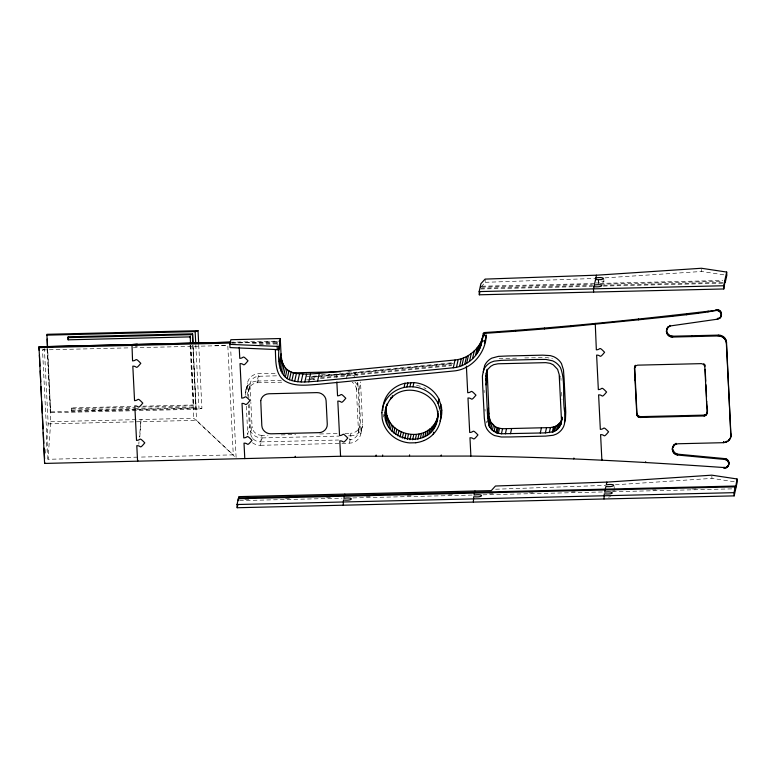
<?xml version="1.0" encoding="UTF-8"?>
<svg xmlns="http://www.w3.org/2000/svg" width="776" height="776" viewBox="0 0 776 776"><rect width="100%" height="100%" fill="white"/><g stroke="black" fill="none" stroke-linecap="round" stroke-linejoin="round"><path stroke-width="0.58" stroke-dasharray="3.88 2.91" d="M137.604 457.151L47.996 459.285L50.75 421.669L47.084 348.395M45.609 453.203L48.17 423.89L44.407 348.696M139.816 436.917L141.048 419.515L139.438 437.16M138.788 444.212L139.001 441.864M198.743 345.019L201.915 408.273L199.034 409.185L50.644 412.725L47.666 348.628M135.693 409.379L71.722 410.902L71.799 407.885L133.424 406.411M71.722 410.902L71.799 407.885M141.698 407.051L193.651 405.809L190.877 345.727M136.906 409.35L196.047 407.933L193.166 345.834M238.989 342.856L239.173 342.012M245.876 390.192L247.515 382.82M245.798 395.314L245.682 392.899L247.311 385.526A12.174 11.543 12.5 0 1 258.864 373.673L276.906 373.237M248.718 389.882L250.163 383.354M248.863 398.078L248.562 392.045L250.008 384.75A9.467 8.973 12.5 0 1 258.253 376.282L277.061 375.807M245.682 392.899A12.174 11.543 12.5 0 1 257.234 381.045L258.864 373.673M248.562 392.045L248.553 391.288A9.467 8.973 12.5 0 1 256.808 382.81L257.603 382.762L259.048 376.234M247.825 434.929A12.174 11.543 12.5 0 1 247.738 434.026L249.377 426.654L248.281 404.878M251.851 437.179A9.467 8.973 12.5 0 1 250.687 433.823L252.064 426.538L250.852 402.404M253.18 438.906A9.467 8.973 12.5 0 0 259.766 441.874L260.561 441.893L262.007 435.355L268.011 435.22M252.433 442.718A12.174 11.543 12.5 0 0 260.455 445.298L262.084 437.926A12.174 11.543 12.5 0 1 249.377 426.654M346.203 378.921L347.609 372.596M347.435 376.292L347.91 374.119L348.705 374.129A9.467 8.973 12.5 0 1 354.768 376.593M357.862 382.937L359.918 424.714A9.467 8.973 12.5 0 1 351.664 433.192L350.878 433.241L349.433 439.769L350.219 439.72A9.467 8.973 12.5 0 0 358.473 431.252L356.417 389.465L357.794 382.18M260.455 445.298L349.423 443.174A12.174 11.543 12.5 0 0 360.976 431.32L358.919 390.192L360.549 382.82A12.174 11.543 12.5 0 0 360.471 381.918M349.423 443.174L351.053 435.802A12.174 11.543 12.5 0 0 362.615 423.948L360.549 382.82M358.464 430.496L359.918 423.958M358.308 432.649L359.763 426.121M360.976 431.32L362.615 423.948M360.772 434.026L362.411 426.654M436.539 365.118L436.723 364.284M601.623 281.087C608.782 281.834 596.986 283.638 595.696 282.774M481.071 286.897L485.252 282.319L485.097 279.108M47.996 459.285L42.515 349.928L44.804 349.161M135.276 346.862L137.371 346.241M608.481 497.183L610.557 496.63M319.178 375.865L452.66 362.712M453.242 363.401L311.263 377.301L452.476 363.556M320.507 377.718L451.816 364.778M320.391 378.552L451.632 365.622M311.448 376.457L316.967 376.03M316.967 376.079L303.513 376.651M310.507 378.513L317.18 377.999M310.322 379.357L315.88 378.93M605.008 277.876L701.591 271.474L724.542 274.927M615.378 484.787L711.961 478.385L734.901 481.838M499.055 358.735L518.804 358.085M485.252 282.319L596.666 278.39M495.621 489.229L605.813 485.349M481.896 286.208L595.008 283.512M599.829 283.395L722.766 280.456M481.702 287.052L592.418 284.404M600.847 284.21L722.582 281.3M480.79 288.168L592.699 285.49M603.544 285.238L722.863 282.386M480.596 289.011L592.505 286.334M603.35 286.072L722.679 283.23M230.336 342.226L278.836 341.11M232.247 342.895L278.012 341.799M231.684 343.07L279.855 341.925M252.442 343.671L277.73 343.07M259.475 344.34L277.546 343.913M42.515 349.928L129.708 347.842M133.336 347.755L227.804 345.504L233.285 454.862L138.817 457.122M524.76 357.94L546.915 357.59L552.434 358.716M321.497 374.75L347.91 374.119M257.234 381.045L281.281 380.473M306.53 379.862L314.94 379.668M257.603 382.762L282.823 382.161M143.094 406.178L193.845 404.965M71.605 408.729L134.442 407.225M71.906 410.058L133.462 408.593M134.675 408.564L196.241 407.09M50.838 411.881L201.915 408.273M50.75 421.669L193.757 418.254L233.285 454.862M48.17 423.89L196.561 420.35L236.137 458.015L230.705 349.462M281.222 434.899L295.637 434.56M319.654 433.978L337.667 433.551M344.874 433.377L350.878 433.241M262.084 437.926L339.034 436.093M348.657 435.86L351.053 435.802M260.561 441.893L338.617 440.021M244.954 499.695L250.978 499.55M285.568 498.696L291.941 498.57M326.541 497.717L332.904 497.6M366.301 496.766L372.674 496.65M407.284 495.786L413.656 495.67M448.606 494.836L454.629 494.69M489.287 493.837L494.128 493.72M529.203 492.876L534.043 492.76M571.534 491.868L575.162 491.78M612.633 490.888L615.048 490.83M652.412 489.937L656.021 489.85M692.182 488.987L697.003 488.87M239.6 500.636L342.012 498.182M352.857 497.93L472.177 495.078M483.06 494.816L602.797 491.965M612.448 491.732L732.971 488.851M214.845 345.32L227.804 345.504M262.007 435.355L261.211 435.346A9.467 8.973 12.5 0 1 252.132 427.295L252.064 426.538M416.528 385.294L421.504 386.623M423.841 387.622L426.053 388.815M486.31 421.339L486.882 422.939M356.417 389.465L356.339 388.708A9.467 8.973 12.5 0 0 352.149 382.228M485 409.175L485.107 411.144M701.485 269.33L701.591 271.474M711.854 476.241L711.961 478.385M603.777 278.448L603.912 281.775M614.175 486.503L614.282 488.647M598.558 279.961L598.713 283.172M598.306 279.971L598.471 283.182M598.209 279.515L598.354 283.124M560.922 378.077L561.038 380.444M561.64 392.278L561.989 399.378M484.049 390.231L484.166 392.598M336.871 377.679L336.687 374.139L336.619 377.34M277.216 345.145L277.051 341.828L276.877 345.301M250.008 385.517L250.793 401.202M249.164 404.112L250.619 433.066M247.311 385.526L247.854 396.41M246.341 406.207L247.738 434.026M195.804 344.728L199.034 409.185M192.923 345.475L196.047 407.933M192.787 345.155L196.561 420.35M190.624 345.359L193.651 405.809M190.091 344.98L193.757 418.254M47.482 349.472L50.644 412.725M347.842 371.549A12.174 11.543 12.5 0 1 357.27 375.38M252.685 438.362A9.467 8.973 12.5 0 1 252.249 437.78M354.952 382.102A12.174 11.543 12.5 0 1 358.919 390.192M383.693 417.013A29.566 28.014 12.5 0 1 383.111 414.229"/><path stroke-width="1.16" d="M381.87 412.696L382.161 418.439A29.566 28.014 12.5 0 0 409.757 442.902L415.781 442.776M382.801 410.407L382.81 408.486A29.566 28.023 12.5 0 1 404.985 383.266L413.909 382.607L412.977 386.817A29.643 28.101 12.5 0 1 437.994 403.258L440.564 411.299L440.855 417.042A29.546 28.004 12.5 0 1 433.212 434.259M438.11 415.238C435.675 455.231 371.85 440.836 387.253 403.733M437.81 416.625C429.885 446.54 381.317 435.937 386.642 405.411M436.684 421.678C445.104 391.637 397.603 376.913 386.807 405.751M413.909 382.597A29.595 28.052 12.5 0 1 438.915 399.068L441.505 407.09L441.786 412.832A29.546 28.004 12.5 0 1 440.031 420.961M667.952 327.482L668.136 326.638L666.768 329.315L668.805 326.764L670.949 325.852L717.839 319.13C722.116 318.393 722.883 311.525 718.731 309.993C641.141 319.188 562.668 327.423 484.457 332.555L484.243 335.843L484.457 334.446M484.437 334.184L484.457 332.555M484.263 335.29L486.28 335.242C485.727 352.896 471.779 369.444 453.795 370.976L317.966 384.353C307.209 385.071 295.336 386.807 285.442 381.355C274.675 374.847 275.926 360.365 275.325 349.617L278.691 349.54M486.28 335.242L484.486 343.487M483.37 333.758L483.39 333.214L485.621 333.156M672.326 449.605L672.569 447.606C671.57 450.934 673.966 454.571 677.419 455.008L724.862 459.479C728.984 459.819 730.303 466.007 726.404 467.715C641.674 461.788 556.072 457.093 470.886 456.084L469.975 437.742C474.834 437.528 472.109 442 477.958 434.929C471.633 428.42 474.543 432.31 469.703 432.494L467.976 397.981C472.846 397.758 470.12 402.23 475.969 395.159C469.645 388.66 472.555 392.549 467.715 392.734L466.386 366.165M635.292 366.107L637.513 365.156L701.436 363.634L703.754 364.477L704.802 366.621L707.111 412.832L706.286 415.014L704.055 415.965L640.132 417.488L637.823 416.654L636.776 414.51L634.458 368.299L635.476 365.263L634.496 367.678M706.771 401.328C705.723 405.169 710.447 413.928 704.249 415.121L640.326 416.654L638.008 415.81L636.96 413.666L634.681 366.835M730.943 435.064L730.856 436.568L726.53 342.352C726.346 338.22 722.417 334.96 718.372 335.116L672.821 336.202C669.319 336.386 666.031 333.079 666.662 329.528C665.381 333.273 668.796 337.279 672.637 337.046L718.178 335.959C722.233 335.804 726.161 339.063 726.346 343.196L730.943 435.064L731.128 434.22M483.322 371.85L484.68 365.418A17.14 16.247 12.5 0 1 491.78 358.134L498.396 356.378L507.727 355.971L542.705 355.156L550.349 355.621L553.666 356.659A17.14 16.247 12.5 0 1 561.475 363.585L563.463 369.939L564.103 378.834L565.752 412.182L565.442 419.457L564.424 422.58M486.067 373.372L487.861 369.26L490.752 366.291L493.672 364.671L497.94 363.789L545.79 362.644L550.145 363.323L553.22 364.798L557.614 369.357L559.186 374.527L561.475 420.146L560.864 424.278L559.38 427.169L556.489 430.137L553.569 431.757L545.373 432.892L501.442 433.784L497.096 433.105L492.324 430.331L489.074 425.995L487.697 418.157L485.795 380.036L486.824 370.133M561.979 419.224L560.495 422.115L557.605 425.083L554.695 426.703L550.417 427.586L502.567 428.73L498.211 428.051L495.146 426.577L490.742 422.018L489.171 416.848L487.085 369.289M280.417 341.741L278.671 349.646L230.016 347.58L229.851 344.36L230.879 339.713L280.252 338.53C278.584 350.713 275.49 369.929 287.217 378.659C296.5 383.606 307.568 381.743 317.578 381.152L453.291 367.785C467.074 366.505 480.305 355.059 481.663 341.003L485.019 340.926M672.511 448.761L674.451 452.68L677.613 454.164L725.056 458.635C728.722 458.965 730.449 464.164 727.355 466.395L727.17 467.239M470.886 456.065L340.577 456.259L44.601 463.427L38.984 346.794L230.336 342.226L38.984 346.794L39.169 350.412M47.355 347.076L46.948 334.301L198.035 330.692L198.685 343.826M190.508 338.472L190.392 336.056L190.207 336.891L68.152 339.81L68.046 337.628L68.23 336.784L192.564 333.816L193.049 343.428M68.152 339.81L68.23 336.784M44.601 463.427L44.785 462.583M137.769 460.362L137.585 461.206L136.799 445.666C141.668 445.453 138.943 449.925 144.792 442.853C138.468 436.345 141.377 440.244 136.537 440.428L134.811 405.906C139.68 405.693 136.954 410.165 142.803 403.093C136.479 396.584 139.389 400.474 134.549 400.659L132.822 366.146C137.691 365.923 134.956 370.394 140.805 363.333C134.481 356.824 137.4 360.714 132.56 360.898L131.969 344.573L137.265 344.088M192.797 343.07L192.564 333.816M230.482 343.099L230.666 342.264M737.035 478.967L737.2 482.177L734.164 495.874L237.175 507.737L237.019 504.526L238.3 498.735L735.289 486.872L735.386 488.793L737.035 478.967L711.796 475.174L607.967 482.051L495.457 486.019L491.276 490.616L238.766 496.63L238.397 500.665L238.3 498.735M237.175 507.737L237.931 504.352M279.292 361.655L281.028 353.856L280.252 338.53M279.632 365.321L281.368 357.523L281.028 353.856M280.252 368.503L281.979 360.714L281.368 357.523M281.135 371.267L282.862 363.478L281.979 360.714M282.28 373.625L284.006 365.835L282.862 363.478M283.676 375.613L285.403 367.824L284.006 365.835M285.316 377.281L287.042 369.483L285.403 367.824M287.217 378.659L288.944 370.86L287.042 369.483M289.409 379.765L291.136 371.976L288.944 370.86M291.892 380.638L293.619 372.849L291.136 371.976M294.676 381.288L296.403 373.489L306.559 374.178L319.305 373.363L455.017 359.986C467.996 358.784 480.024 348.715 483.079 335.989L481.353 343.787M297.771 381.705L299.497 373.916M301.156 381.928L302.882 374.139M304.832 381.967L306.559 374.178M308.79 381.84L310.516 374.042M295.064 457.122L295.249 456.278M317.578 381.152L319.305 373.363M344.321 496.204L343.855 498.308C354.273 496.776 353.546 501.073 343.477 500.025L343.205 505.205M344.515 495.36L344.796 494.099M385.517 410.465L386.72 405.024M385.245 412.948L386.37 407.895M375.953 455.861L376.147 455.017M385.235 415.5L386.361 410.436M385.497 418.041L386.623 412.987M390.415 399.514L390.861 397.487M386.021 420.505L387.146 415.451M392.006 397.7L392.462 395.682M386.787 422.871L387.903 417.818M387.777 425.141L388.902 420.088M382.519 455.832L382.704 454.988M388.989 427.295L390.105 422.231M390.396 429.312L391.521 424.259M391.996 431.194L393.122 426.14M393.772 432.921L394.897 427.867M381.879 412.706A29.566 28.023 12.5 0 1 404.044 387.476L404.975 383.247M395.712 434.482L396.827 429.429M404.044 387.457L406.954 386.962L407.885 382.752M397.787 435.87L398.912 430.816M406.954 386.962L409.951 386.749L410.892 382.539M400.009 437.072L401.134 432.009M402.346 438.062L403.462 433.008M404.791 438.847L405.906 433.784M407.322 439.4L408.438 434.347M409.932 439.711L411.057 434.657M412.609 439.779L413.734 434.725M409.447 455.716L409.631 454.872M415.276 439.585L416.402 434.531M417.847 439.148L418.972 434.094M420.32 438.469L421.446 433.415M422.687 437.577L423.803 432.523M424.918 436.471L426.034 431.417M427.004 435.171L428.129 430.117M428.944 433.697L430.069 428.633M430.719 432.038L431.844 426.984M437.994 403.277L438.935 399.058M432.319 430.234L433.435 425.18M433.726 428.274L434.841 423.221M437.489 414.248L438.159 411.212M433.687 432.154L433.221 434.259A29.643 28.101 12.5 0 1 424.142 440.506M434.929 426.199L436.054 421.135M435.918 423.987L437.043 418.933M437.48 416.799L438.159 413.763M439.982 408.515L440.913 404.306M440.865 414.171L441.796 409.951M453.291 367.785L455.017 359.986M456.463 367.31L458.189 359.521M459.547 366.544L461.274 358.745M441.078 455.793L441.263 454.949M461.914 365.719L463.641 357.92M479.151 291.592L480.907 283.686L485.097 279.108L597.607 275.14L701.436 268.263L726.675 272.056L726.84 275.276L725.269 282.328L725.172 280.398L723.804 288.963L479.316 294.802L479.151 291.592L723.639 285.752L726.675 272.056M480.499 287.081L480.693 286.237M479.316 294.802L479.83 292.484M466.483 356.669L464.746 364.38M466.667 363.304L468.403 355.515M469.558 361.218L471.284 353.42M472.574 358.59L474.301 350.8M475.494 355.466L477.221 347.677M476.823 353.759L478.55 345.97M478.055 351.945L479.781 344.146M479.151 350.024L480.877 342.235M480.082 348.026L483.39 333.214M480.829 345.941L482.556 338.152M485.766 376.282L486.891 371.229M485.795 380.036L486.911 374.973M486.009 384.896L487.134 379.842M487.435 413.298L488.55 408.244M487.697 418.157L488.822 413.104M488.055 421.901L489.171 416.848M488.647 424.792L489.763 419.729M489.074 425.995L490.199 420.931M474.495 493.09L474.068 495.03C484.476 493.497 483.749 497.794 473.68 496.747L473.37 502.101M474.679 492.256L474.96 490.985M489.627 427.081L490.742 422.018M490.839 428.808L491.965 423.754M492.324 430.331L493.439 425.277M484.263 333.389L515.526 331.207L515.71 330.363M494.021 431.631L495.146 426.577M495.922 432.659L497.038 427.605M497.096 433.105L498.211 428.051M498.386 433.435L499.502 428.371M501.442 433.784L502.567 428.73M505.38 433.842L506.505 428.788M510.482 433.745L511.607 428.691M515.526 331.207L544.364 328.927L544.558 328.083M540.28 433.037L541.396 427.983M545.373 432.892L546.498 427.838M544.364 328.927L570.864 326.589L571.049 325.745M559.535 378.271L559.981 376.253M549.301 432.639L550.417 427.586M552.318 432.145L553.433 427.091M553.569 431.757L554.695 426.703M554.695 431.262L555.82 426.208M556.489 430.137L557.605 425.083M558.06 428.769L559.176 423.706M559.38 427.169L560.495 422.115M560.418 425.384L561.543 420.33M561.475 420.146L562.144 417.119M560.864 424.278L562.29 418.002M564.598 411.464C562.241 397.186 565.762 381.53 560.544 367.795A17.14 16.247 12.5 0 0 552.725 360.869L545.945 359.433L536.604 359.472L501.626 360.326L494.04 361.16L490.839 362.344A17.14 16.247 12.5 0 0 483.739 369.638L482.391 376.059L482.643 384.964L484.331 418.312L485.378 425.558L486.697 428.633A17.14 16.247 12.5 0 0 494.506 435.559L501.286 436.995L510.637 436.956L545.615 436.102L553.191 435.268L556.392 434.085A17.14 16.247 12.5 0 0 563.492 426.8C566.393 420.611 563.357 413.569 565.529 407.245M596.502 275.179L593.475 288.856L593.63 292.067M595.25 323.379L596.346 349.85C601.196 349.666 598.277 345.776 604.601 352.285C598.752 359.346 601.478 354.884 596.618 355.098L598.345 389.62C603.185 389.436 600.265 385.536 606.599 392.045C600.75 399.116 603.476 394.644 598.606 394.858L600.333 429.38C605.173 429.196 602.263 425.296 608.588 431.805C602.739 438.876 605.464 434.405 600.595 434.618L601.885 460.246L602.069 459.411M573.736 458.878L573.92 458.034M570.864 326.589L638.367 319.828L638.561 318.985M605.115 489.976L604.64 492.13C613.952 490.752 615.727 494.865 604.262 493.856L604 498.978M605.309 489.132L605.881 486.542C615.349 487.464 617.211 483.293 606.26 484.825L606.871 482.09M634.458 368.299L634.642 367.455M634.652 367.096L634.836 366.253M635.069 380.453L635.253 379.61M636.776 414.51L636.96 413.666M636.873 415.121L637.057 414.277M637.086 415.693L637.271 414.85M637.823 416.654L638.008 415.81M638.871 417.284L639.065 416.44M639.482 417.449L639.676 416.605M640.132 417.488L640.326 416.654M666.409 331.488L666.594 330.644M667.263 328.345L667.447 327.501M666.584 332.632L666.768 331.788M666.923 333.583L667.108 332.739M668.805 326.764L669.998 325.367L669.814 326.211M667.418 334.446L667.612 333.602M668.058 335.203L668.243 334.359M638.367 319.828L672.579 316.288L672.763 315.444M668.805 335.853L668.99 335.009M669.659 336.377L669.843 335.533M670.59 336.755L670.784 335.911M671.589 336.988L671.783 336.144M672.637 337.046L672.821 336.202M645.525 462.574L645.71 461.73M672.579 316.288L686.43 314.736L686.615 313.892M691.823 336.59L692.017 335.746M686.43 314.736L698.196 313.291L698.381 312.447M674.276 445.133L674.47 444.289L672.627 447.49L675.081 444.57L677.981 443.765L723.523 442.679C727.355 442.66 730.72 439.546 731.05 435.724M673.044 446.607L673.228 445.764M672.501 450.71L672.695 449.867M673.597 445.822L673.781 444.978M672.899 451.748L673.083 450.914M673.49 452.699L673.684 451.855M675.974 444.153L676.158 443.309L675.265 443.736M674.266 453.524L674.451 452.68M675.188 454.202L675.372 453.359M676.245 454.707L676.429 453.863M698.196 313.291L707.945 311.904L708.129 311.069M677.419 455.008L677.613 454.164M703.754 364.477L703.939 363.634M707.945 311.904L715.724 310.545L715.908 309.702M704.492 365.428L704.676 364.594L704.802 366.621M715.724 310.545L716.704 310.458L716.898 309.614M716.84 310.468L717.024 309.624M704.705 366L704.889 365.156M716.704 310.458L717.654 310.555L717.839 309.711M721.34 315.163L720.632 312.582L718.547 310.837L718.731 309.993M717.276 319.208L717.46 318.373M719.352 311.283L719.546 310.439M717.839 319.13L718.023 318.286M720.06 311.874L720.244 311.03M719.391 318.49L720.215 317.151L720.031 317.995M720.632 312.582L720.817 311.748M721.059 313.417L721.243 312.573M720.555 317.394L721.408 315.114M721.302 314.329L721.486 313.494M720.962 316.705L721.147 315.861M721.224 315.958L721.525 314.319M718.11 335.959L718.372 335.116M719.759 336.076L719.944 335.232M721.243 336.474L721.428 335.63M704.055 415.965L704.249 415.121M704.705 415.887L704.889 415.044M705.297 415.693L705.481 414.85M722.601 337.123L722.786 336.28M706.286 415.014L706.47 414.171M707.111 412.832L707.305 411.988M706.926 414.025L707.266 412.609M723.795 337.996L723.989 337.162M724.803 339.073L724.988 338.229M725.589 340.315L725.773 339.481M726.103 341.702L726.297 340.858M726.346 343.196L726.53 342.352M723.649 441.835L723.465 442.679L723.717 441.835M725.085 442.485L725.279 441.641M726.53 442.019L726.714 441.175M727.82 441.301L729.11 439.526L728.926 440.37M724.299 459.421L724.483 458.577M724.862 459.479L725.056 458.635M729.818 439.245L730.662 437.13L730.478 437.974M723.62 468.141L723.804 467.298M725.715 459.693L725.899 458.849M724.609 468.19L724.794 467.346M724.736 468.17L724.92 467.327M726.481 460.042L726.675 459.198M727.17 460.507L727.355 459.664M725.541 468.044L726.588 466.871L726.404 467.715M727.752 461.08L727.937 460.246M728.227 461.749L728.412 460.905M728.567 462.477L728.751 461.642M727.81 466.618L727.995 465.775M728.761 463.272L728.945 462.428M728.315 465.872L728.984 463.253M734.164 495.874L733.999 492.663L735.289 486.872M672.385 448.45L672.821 446.646M666.477 330.372L666.953 328.471M336.852 381.928L337.55 395.838C342.391 395.653 339.471 391.764 345.805 398.272C339.946 405.344 342.682 400.872 337.812 401.085L339.539 435.608C344.379 435.423 341.469 431.524 347.793 438.033C341.944 445.104 344.67 440.632 339.801 440.846L340.577 456.298M718.848 318.034L719.585 317.646M46.764 335.145L195.145 331.604L198.035 330.692M595.91 277.837C605.93 276.489 606.066 280.456 595.532 279.554M594.329 285.015C605.27 283.483 603.418 287.654 593.941 286.732M68.046 337.628L192.38 334.66M38.8 347.638L230.559 343.06M229.851 344.36L278.506 346.435M292.533 372.868L340.625 371.714M238.484 497.891L735.473 486.028M237.019 504.526L733.999 492.663M409.951 386.749L412.977 386.817M293.619 372.849L296.403 373.489M717.654 310.555L718.547 310.837M723.639 285.752L723.804 288.963M705.161 369.327L705.762 381.181M705.937 384.731L706.529 396.584M280.136 343.011L280.039 341.081L279.952 343.855M277.158 346.465L277.323 349.675M239.212 347.328L239.765 358.366C244.605 358.182 241.695 354.293 248.019 360.801C242.17 367.873 244.896 363.401 240.026 363.614L241.753 398.136C246.593 397.952 243.683 394.053 250.008 400.561C244.159 407.633 246.884 403.161 242.015 403.375L243.751 437.897C248.592 437.712 245.672 433.823 251.996 440.322C246.147 447.393 248.883 442.921 244.013 443.135L244.789 458.645M195.145 331.604L195.746 343.535M190.207 336.891L190.508 342.944M47.191 339.073L47.549 346.241M39.411 355.233L39.954 366.088M40.197 370.918L40.74 381.773M40.983 386.594L41.526 397.448M41.71 401.066L42.311 413.133M42.496 416.751L43.097 428.808M43.272 432.426L43.825 443.28M44.057 448.111L44.601 458.965M424.191 440.458A29.546 28.004 12.5 0 1 415.8 442.727M260.746 400.591L261.822 425.714C262.026 430.331 266.41 433.988 270.95 433.813L318.975 432.659C323.456 432.668 327.569 428.721 327.268 424.152L326.095 400.707C325.891 396.09 321.497 392.443 316.967 392.617L268.942 393.762C265.053 393.81 261.366 396.701 260.746 400.591"/></g></svg>
